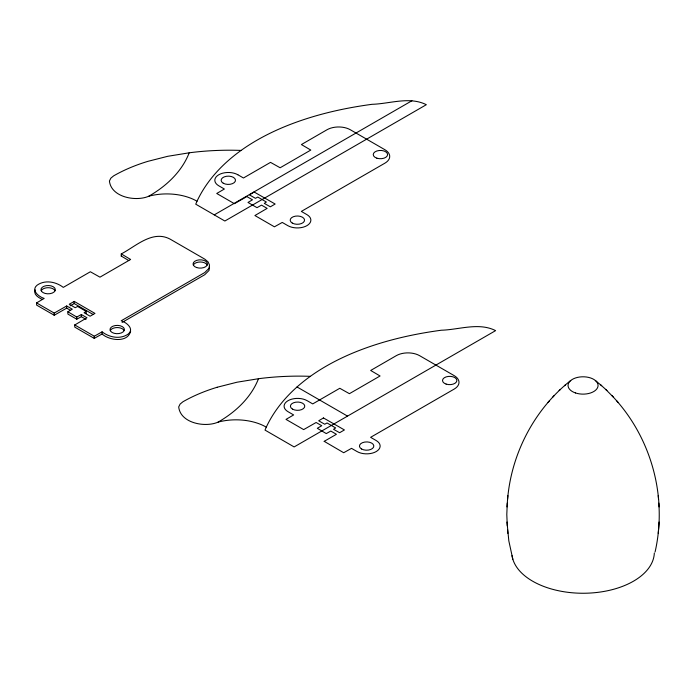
<?xml version="1.0" encoding="UTF-8"?>
<svg xmlns="http://www.w3.org/2000/svg" width="694" height="694" viewBox="0 0 694 694"><rect width="100%" height="100%" fill="white"/><g stroke="black" fill="none" stroke-linecap="round" stroke-linejoin="round"><path stroke-width="1.04" d="M507.279 503.107L506.802 514.488L507.279 525.861M655.093 551.947C658.71 535.985 659.994 519.442 658.814 503.107M507.574 499.394C511.383 453.434 534.493 409.148 570.746 380.486M658.233 533.374L659.109 522.035M506.993 506.932L507.861 495.594M67.865 311.762L76.774 317.045L81.371 314.529L86.976 317.765L74.779 324.966L94.315 336.226L102.079 331.827C109.34 337.475 120.357 339.644 128.243 334.022C134.714 328.887 126.247 322.224 121.172 320.802L204.756 272.551L208.989 268.318L209.501 265.03L208.035 261.838L204.756 259.131L170.117 239.126C152.48 229.723 135.72 246.431 121.277 253.909L130.619 259.461L99.971 277.158L90.35 271.762L63.293 287.385C56.023 281.738 44.989 279.561 37.112 285.182C30.631 290.326 39.124 296.989 44.199 298.411L36.582 302.905L54.227 313.081L66.693 305.967L72.306 309.203L67.865 311.762L67.891 314.087L76.774 319.214L81.371 316.698L86.039 319.396M35.099 289.84C33.147 294.733 38.855 297.717 42.343 299.504M130.654 331.047C128.008 343.01 109.531 340.659 102.079 333.996L94.254 338.386L74.779 327.143L74.752 324.818M209.501 267.199L209.007 270.452L204.756 274.72L122.101 322.441M128.754 260.554L121.277 256.077M189.21 152.801C183.901 166.473 174.125 178.011 162.63 186.964A143.094 82.621 0 0 1 148.846 196.194C136.076 201.867 111.161 197.382 109.426 181.021L110.832 178.176L113.634 175.868A142.192 82.092 0 0 1 147.796 161.372L167.714 156.306L189.21 152.801A183.051 105.679 0 0 1 241.139 150.425M310.409 376.339A183.051 105.679 0 0 0 258.48 378.716C253.171 392.388 243.394 403.925 231.9 412.878A143.094 82.621 0 0 1 218.116 422.108C205.337 427.79 180.431 423.297 178.696 406.936L180.102 404.09L182.904 401.783A142.192 82.092 0 0 1 217.066 387.287M197.009 201.234L195.743 204.183L224.865 221.022L426.333 104.699C409.486 96.197 389.855 103.814 372.088 104.308C342.402 108.29 312.959 115.117 285.182 126.464A221.377 127.809 0 0 0 244.366 148.117C224.622 161.615 207.202 179.373 197.009 201.234A42.499 24.533 0 0 0 148.846 196.194M266.279 427.148L265.013 430.098L294.135 446.936L495.603 330.622C478.756 322.111 459.124 329.728 441.358 330.223C411.672 334.204 382.229 341.032 354.452 352.379A221.377 127.809 0 0 0 313.636 374.031C293.892 387.53 276.464 405.287 266.279 427.148A42.499 24.533 0 0 0 218.116 422.108M547.861 402.555L549.422 400.82M552.788 397.081L554.133 395.589M559.138 390.557L560.44 389.377M564.448 385.734L565.454 384.814M214.255 214.871L411.932 100.743M70.068 305.872L74.258 303.582L93.135 314.477M70.432 310.296L66.693 308.136L54.227 315.258L36.626 305.117L36.6 302.792M86.203 311.406L84.087 312.734L90.099 316.204L94.974 313.419L74.258 301.413L69.244 304.232L75.212 307.702L77.624 306.453L86.203 311.406L86.203 313.584M217.057 387.278L236.984 382.221L258.48 378.716M74.128 301.387L74.197 303.564M54.167 315.241L54.167 313.063M237.842 174.749L243.464 177.994L270.521 162.37L280.142 167.766L310.791 150.069L301.413 144.552L327.03 129.743A16.474 9.508 0 0 1 350.288 129.735L384.927 149.739A16.465 9.508 0 0 1 384.927 163.159L301.343 211.41L306.904 214.62A13.507 7.799 0 0 1 306.939 225.645A13.507 7.799 0 0 1 287.854 225.671L282.25 222.436L274.425 226.817L254.906 215.539L267.147 208.374L261.543 205.138L257.006 207.671L248.001 202.448L252.469 199.811L246.864 196.576L234.399 203.689L216.736 193.479L224.37 189.02L218.792 185.801A13.507 7.799 0 0 1 218.749 174.775A13.507 7.799 0 0 1 237.842 174.749M297.015 386.957L347.512 416.105M595.348 380.486L601.655 385.734M605.662 389.377L613.314 397.081M600.648 384.814L606.955 390.557M616.68 400.82C642.323 430.011 657.409 468.146 659.109 506.932M611.969 395.589L618.241 402.555M512.831 559.243L508.823 540.86L506.993 522.035M658.233 495.594L658.528 499.394M507.574 529.574L507.861 533.374M121.242 253.943L121.224 256.19M102.079 331.827L102.079 333.996M94.254 336.208L94.254 338.386M81.371 314.529L81.371 316.698M76.774 317.045L76.774 319.214M66.693 305.967L66.693 308.136M654.329 552.988A71.3 41.163 0 0 1 585.38 593.231A71.3 41.163 0 0 1 512.025 555.677M193.322 265.065A7.183 4.147 0 0 1 200.262 261.994A7.183 4.147 0 0 1 207.194 265.065M110.268 330.63A7.183 4.147 0 0 1 117.208 327.559A7.183 4.147 0 0 1 124.148 330.63A7.183 4.147 0 0 1 112.124 332.469A7.183 4.147 0 0 1 115.343 325.529A7.183 4.147 0 0 1 124.148 330.604M41.206 290.769A7.183 4.147 0 0 1 48.138 287.698A7.183 4.147 0 0 1 55.078 290.769A7.183 4.147 0 0 1 43.063 292.599A7.183 4.147 0 0 1 46.281 285.659A7.183 4.147 0 0 1 55.078 290.743M324.193 441.341L343.695 452.731L351.52 448.35L357.124 451.586A13.507 7.799 0 0 0 376.209 451.56A13.507 7.799 0 0 0 376.174 440.534L370.613 437.324L454.197 389.074A16.465 9.508 0 0 0 454.197 375.645L419.558 355.649A16.474 9.508 0 0 0 396.3 355.658L370.674 370.466L380.06 375.983L349.412 393.68L339.791 388.284L312.734 403.908L307.104 400.664A13.507 7.799 0 0 0 288.019 400.69A13.507 7.799 0 0 0 288.062 411.716L293.64 414.934L286.006 419.393L303.668 429.603L316.134 422.49L321.738 425.726L317.305 428.293L326.275 433.585L330.804 431.052L336.417 434.288L324.193 441.341M254.178 192.03L249.432 194.875L255.444 198.319L257.795 197.061L266.375 202.015L264.293 203.377L270.339 206.812L275.145 204.027L254.178 192.03M323.447 417.944L318.702 420.79L324.714 424.234L327.065 422.976L335.644 427.929L333.562 429.291L339.609 432.726L344.415 429.942L323.447 417.944M575.543 392.969A15.016 8.675 0 0 0 598.072 385.456A15.016 8.675 0 0 0 575.543 377.952A15.016 8.675 0 0 0 575.543 392.969M376.833 158.171A7.183 4.147 0 0 0 387.608 154.58A7.183 4.147 0 0 0 376.833 150.988A7.183 4.147 0 0 0 376.833 158.171M292.295 223.078A7.183 4.147 0 0 0 304.31 221.213A7.183 4.147 0 0 0 295.514 216.138A7.183 4.147 0 0 0 292.295 223.078M223.234 183.207A7.183 4.147 0 0 0 235.249 181.351A7.183 4.147 0 0 0 226.452 176.276A7.183 4.147 0 0 0 223.234 183.207M446.103 384.086A7.183 4.147 0 0 0 456.878 380.494A7.183 4.147 0 0 0 446.103 376.903A7.183 4.147 0 0 0 446.103 384.086M361.565 448.992A7.183 4.147 0 0 0 373.58 447.136A7.183 4.147 0 0 0 364.784 442.052A7.183 4.147 0 0 0 361.565 448.992M292.504 409.122A7.183 4.147 0 0 0 304.519 407.265A7.183 4.147 0 0 0 295.722 402.19A7.183 4.147 0 0 0 292.504 409.122M196.662 267.563A7.183 4.147 0 0 0 207.445 263.972A7.183 4.147 0 0 0 196.671 260.38A7.183 4.147 0 0 0 196.662 267.563"/></g></svg>
